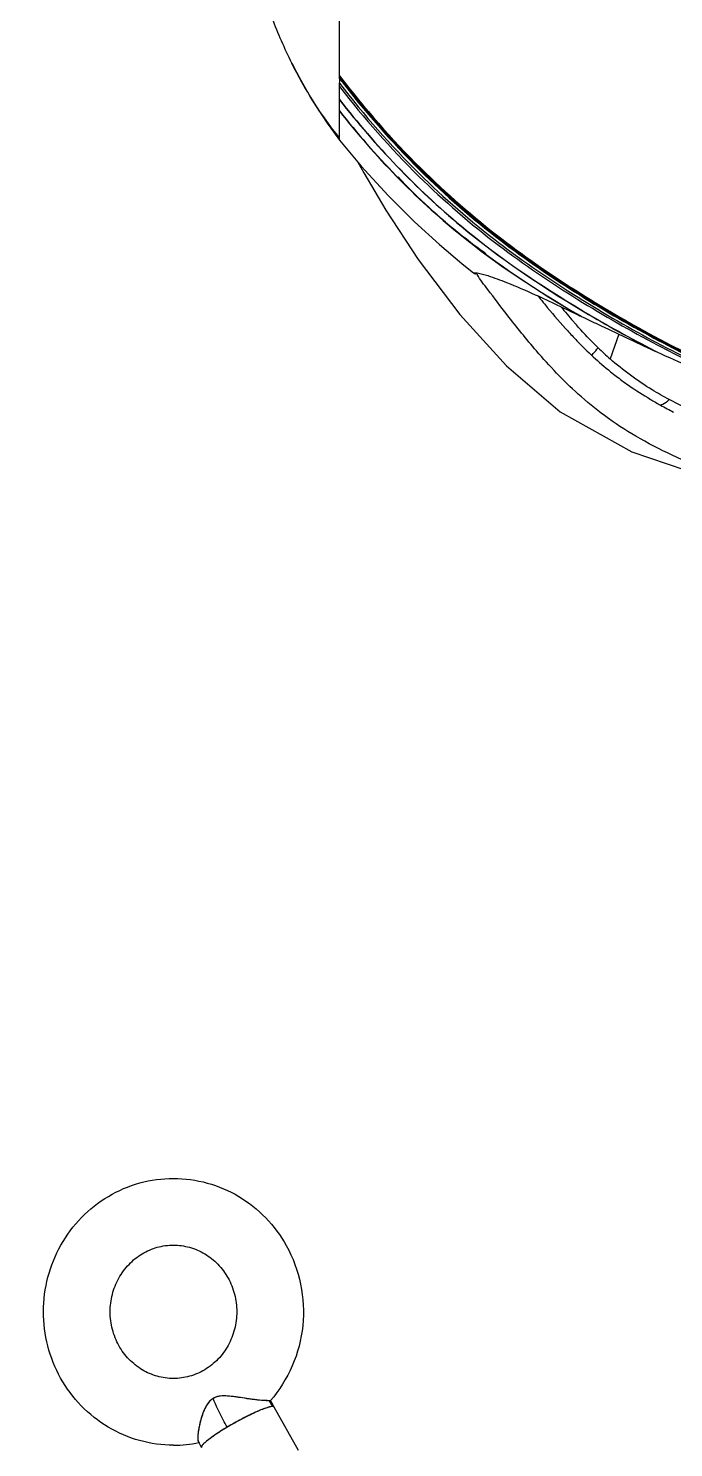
# Model space of a CAD drawing. Header units: millimetres. Extents: x 0 to 841, y 0 to 594.
# Drawn here: x 687.78 to 707.13, y 253.11 to 295.67 of the extents above; entities that cross this region are included whole.
import ezdxf

# ---------------------------------------------------------------- set-up
doc = ezdxf.new("R2010")
doc.units = ezdxf.units.MM
doc.header["$LTSCALE"] = 46.255
doc.layers.get('0').update_dxf_attribs({"linetype": 'CONTINUOUS'})
doc.layers.add('PRT_CURVE', color=7, linetype='CONTINUOUS')
doc.layers.add('PRT_SURFACE', color=7, linetype='CONTINUOUS')
doc.styles.get("Standard").update_dxf_attribs({"font": 'txt', "width": 0.85})
doc.dimstyles.get("Standard").update_dxf_attribs({"dimtxt": 3.5, "dimasz": 3.5, "dimexe": 1.5, "dimexo": 1, "dimtad": 1, "dimtxsty": 'STANDARD', "dimcen": 0.09, "dimadec": 0, "dimazin": 0, "dimtol": 1, "dimtp": 0.01, "dimtm": 0.01, "dimtfac": 1, "dimtofl": 0, "dimtmove": 0, "dimatfit": 3, "dimfxl": 1, "dimtolj": 1, "dimarcsym": 0})

msp = doc.modelspace()

# ---------------------------------------------------------------- linework, layer by layer
at = {"color": 7, "linetype": 'CONTINUOUS'}
for p, q in [((697.112, 294.249), (697.112, 353.918)), ((697.112, 294.162), (697.112, 294.25)), ((697.112, 293.925), (697.112, 294.024)), ((697.112, 293.534), (697.112, 293.925)), ((697.111, 293.199), (697.112, 293.525)), ((697.112, 293.526), (697.112, 293.535)), ((697.111, 292.32), (697.112, 293.189)), ((697.112, 293.189), (697.112, 293.198)), ((697.111, 292.318), (697.111, 292.32)), ((697.111, 292.318), (697.76, 291.541)), ((701.175, 288.301), (701.153, 288.335)), ((701.178, 288.299), (701.175, 288.301)), ((701.178, 288.299), (701.21, 288.338)), ((701.18, 288.297), (701.214, 288.338)), ((701.181, 288.296), (701.215, 288.338)), ((701.222, 288.325), (701.22, 288.329)), ((703.07, 287.643), (703.09, 287.619)), ((704.325, 287.053), (704.375, 287.029)), ((704.327, 287.057), (704.375, 287.029)), ((704.405, 287.199), (704.453, 287.17)), ((704.407, 287.203), (704.455, 287.175)), ((705.493, 286.497), (705.226, 285.76)), ((706.551, 286.005), (706.628, 285.97)), ((706.553, 286.008), (706.628, 285.97)), ((706.655, 286.232), (706.729, 286.193)), ((706.687, 286.305), (706.761, 286.266)), ((706.705, 286.318), (706.779, 286.279)), ((706.713, 286.351), (706.787, 286.311)), ((706.717, 286.342), (706.791, 286.303)), ((695.039, 254.519), (695.013, 254.518)), ((695.109, 254.345), (695.013, 254.518)), ((695.08, 254.455), (695.039, 254.519)), ((695.125, 254.382), (695.08, 254.455)), ((695.155, 254.328), (695.109, 254.345)), ((695.155, 254.328), (695.125, 254.382)), ((695.88, 253.029), (695.155, 254.328)), ((692.877, 253.299), (692.905, 253.24)), ((692.905, 253.24), (692.942, 253.166)), ((693.319, 253.449), (693.313, 253.445)), ((692.942, 253.166), (692.972, 253.111))]:
    msp.add_line(p, q, dxfattribs=at)
at = {"color": 40, "linetype": 'CONTINUOUS'}
for p, q in [((693.129, 254.383), (693.127, 254.38)), ((692.887, 253.656), (692.883, 253.636)), ((692.889, 253.67), (692.887, 253.656)), ((692.893, 253.693), (692.889, 253.67)), ((692.898, 253.717), (692.893, 253.693)), ((692.903, 253.742), (692.898, 253.717)), ((692.908, 253.767), (692.903, 253.742)), ((692.928, 253.857), (692.922, 253.832)), ((692.983, 254.053), (692.977, 254.034)), ((692.865, 253.485), (692.864, 253.474))]:
    msp.add_line(p, q, dxfattribs=at)
at = {"color": 7, "linetype": 'CONTINUOUS'}
for points in [[(695.682, 294.628), (695.821, 294.357), (695.948, 294.12), (696.089, 293.87), (696.242, 293.611), (696.405, 293.347), (696.575, 293.084), (696.745, 292.832), (696.929, 292.57), (697.111, 292.319)], [(697.662, 291.659), (697.844, 291.334), (698.504, 290.219), (699.473, 288.74), (700.722, 287.091), (702.123, 285.552), (703.727, 284.169), (705.881, 282.969), (708.532, 282.071), (711.468, 281.32), (714.612, 280.637)], [(697.76, 291.541), (698.572, 290.655), (699.362, 289.872), (700.109, 289.194), (700.783, 288.621), (701.145, 288.325)]]:
    msp.add_lwpolyline(points, dxfattribs=at)
at = {"color": 40, "linetype": 'CONTINUOUS'}
for points in [[(693.322, 254.586), (693.316, 254.582), (693.31, 254.578), (693.305, 254.575), (693.299, 254.571), (693.293, 254.567), (693.287, 254.563), (693.282, 254.559), (693.276, 254.554), (693.271, 254.55), (693.265, 254.545), (693.259, 254.541), (693.254, 254.536), (693.248, 254.531), (693.243, 254.526), (693.237, 254.521), (693.232, 254.515), (693.227, 254.51), (693.221, 254.504), (693.218, 254.501)], [(693.048, 254.227), (693.048, 254.226), (693.042, 254.214), (693.037, 254.201), (693.032, 254.188), (693.027, 254.175), (693.021, 254.162), (693.016, 254.149), (693.012, 254.135), (693.007, 254.122), (693.002, 254.109), (692.998, 254.096), (692.993, 254.083), (692.989, 254.07), (692.983, 254.053)], [(693.127, 254.38), (693.121, 254.37), (693.115, 254.36), (693.109, 254.35), (693.103, 254.339), (693.097, 254.328), (693.091, 254.318), (693.085, 254.306), (693.08, 254.295), (693.074, 254.284), (693.068, 254.272), (693.063, 254.26), (693.059, 254.251), (693.054, 254.239), (693.048, 254.227)], [(693.218, 254.501), (693.212, 254.495), (693.207, 254.489), (693.201, 254.482), (693.195, 254.476), (693.19, 254.469), (693.184, 254.462), (693.178, 254.455), (693.173, 254.448), (693.167, 254.44), (693.161, 254.432), (693.156, 254.425), (693.15, 254.416), (693.145, 254.408), (693.139, 254.4), (693.134, 254.391), (693.129, 254.383)], [(692.922, 253.832), (692.919, 253.819), (692.916, 253.806), (692.913, 253.793), (692.908, 253.767)], [(692.977, 254.034), (692.973, 254.02), (692.969, 254.006), (692.965, 253.993), (692.961, 253.979), (692.957, 253.965), (692.953, 253.952), (692.949, 253.938), (692.945, 253.925), (692.942, 253.912), (692.939, 253.899), (692.935, 253.886), (692.932, 253.873), (692.928, 253.857)], [(692.864, 253.474), (692.863, 253.466), (692.863, 253.458), (692.862, 253.45), (692.862, 253.442), (692.862, 253.434), (692.862, 253.427), (692.861, 253.419), (692.861, 253.412), (692.861, 253.405), (692.861, 253.398), (692.862, 253.392), (692.862, 253.385), (692.862, 253.379), (692.862, 253.373), (692.863, 253.367), (692.863, 253.361)], [(692.863, 253.361), (692.864, 253.358), (692.864, 253.355), (692.864, 253.352), (692.865, 253.349), (692.865, 253.346), (692.865, 253.344), (692.866, 253.341), (692.866, 253.338), (692.867, 253.336), (692.867, 253.333)], [(692.883, 253.636), (692.882, 253.625), (692.88, 253.614), (692.878, 253.603), (692.877, 253.592), (692.875, 253.582), (692.874, 253.571), (692.873, 253.561), (692.871, 253.551), (692.87, 253.541), (692.869, 253.532), (692.868, 253.522), (692.867, 253.513), (692.866, 253.503), (692.865, 253.494), (692.865, 253.485)], [(692.867, 253.333), (692.867, 253.332), (692.868, 253.329), (692.869, 253.326), (692.869, 253.323), (692.87, 253.32), (692.871, 253.317), (692.872, 253.314), (692.873, 253.311), (692.873, 253.309), (692.874, 253.306), (692.875, 253.304), (692.876, 253.302), (692.877, 253.299)]]:
    msp.add_lwpolyline(points, dxfattribs=at)
at = {"color": 7, "linetype": 'CONTINUOUS'}
for centre, radius, start, end in [((702.232, 288.882), 1.154, 208.9144, 210.8406), ((716.382, 297.606), 16.286, 219.1622, 221.1556), ((715.76, 297.067), 15.463, 221.1662, 221.3579), ((725.334, 322.294), 40.862, 239.2678, 242.6343), ((725.292, 322.194), 40.75, 239.2469, 242.6229), ((718.685, 300.007), 19.917, 222.018, 222.2718), ((711.853, 293.269), 10.014, 225.7741, 228.5652), ((711.336, 292.964), 9.735, 231.2481, 233.7574), ((712.948, 295.514), 12.754, 239.3129, 240.8828), ((713.797, 297.04), 14.5, 240.8884, 242.6397), ((694.998, 256.944), 2.426, 268.0173, 268.6019), ((697.734, 247.287), 7.566, 115.6234, 116.5279), ((697.29, 248.217), 6.535, 114.6594, 115.6379), ((696.773, 249.35), 5.29, 113.3161, 114.6925), ((696.259, 250.55), 3.985, 111.7792, 113.3591), ((695.85, 251.582), 2.874, 110.0245, 111.8319), ((698.628, 245.535), 9.533, 117.5064, 120.8464), ((698.151, 246.45), 8.501, 116.5192, 117.4998), ((692.131, 256.996), 3.812, 270.0184, 281.5678), ((692.966, 253.34), 0.0973, 202.706, 204.9741)]:
    msp.add_arc(centre, radius, start, end, dxfattribs=at)
for points in [[(695.682, 294.628), (695.465, 295.065), (695.271, 295.514), (695.097, 295.97)], [(697.112, 292.391), (696.551, 293.076), (696.076, 293.836), (695.682, 294.628)], [(697.117, 294.155), (697.114, 294.114), (697.109, 294.073), (697.105, 294.032)], [(693.967, 254.635), (693.899, 254.644), (693.831, 254.651), (693.763, 254.656)], [(694.205, 254.6), (694.126, 254.612), (694.046, 254.624), (693.967, 254.635)]]:
    msp.add_open_spline(points, degree=3, dxfattribs=at)
for points, knots in [([(697.112, 294.25), (697.862, 293.275), (699.382, 291.529), (701.127, 290.01), (701.982, 289.355)], [0, 0, 0, 0, 0.5332, 1, 1, 1, 1]), ([(697.112, 294.241), (697.861, 293.267), (699.38, 291.523), (701.123, 290.005), (701.977, 289.351)], [0, 0, 0, 0, 0.533186, 1, 1, 1, 1]), ([(697.112, 294.197), (697.858, 293.227), (699.371, 291.491), (701.108, 289.98), (701.958, 289.329)], [0, 0, 0, 0, 0.533135, 1, 1, 1, 1]), ([(697.117, 294.155), (697.861, 293.19), (699.369, 291.462), (701.099, 289.958), (701.946, 289.31)], [0, 0, 0, 0, 0.533066, 1, 1, 1, 1]), ([(697.112, 294.024), (697.847, 293.072), (699.337, 291.369), (701.777, 289.252), (704.211, 287.603), (705.843, 286.66), (706.655, 286.232)], [0, 0, 0, 0, 0.290475, 0.545028, 0.778213, 1, 1, 1, 1]), ([(697.112, 293.925), (697.846, 292.977), (699.334, 291.281), (701.771, 289.178), (704.202, 287.541), (705.83, 286.604), (706.641, 286.178)], [0, 0, 0, 0, 0.290465, 0.544919, 0.778083, 1, 1, 1, 1]), ([(697.112, 293.535), (698.191, 292.153), (700.44, 289.782), (703.134, 287.962), (704.407, 287.203)], [0, 0, 0, 0, 0.541935, 1, 1, 1, 1]), ([(697.112, 293.525), (698.191, 292.144), (700.44, 289.775), (703.133, 287.957), (704.405, 287.199)], [0, 0, 0, 0, 0.54194, 1, 1, 1, 1]), ([(697.112, 293.198), (698.174, 291.844), (700.4, 289.531), (703.072, 287.789), (704.327, 287.057)], [0, 0, 0, 0, 0.542256, 1, 1, 1, 1]), ([(697.112, 293.189), (698.173, 291.835), (700.399, 289.524), (703.071, 287.785), (704.325, 287.053)], [0, 0, 0, 0, 0.542261, 1, 1, 1, 1]), ([(701.5, 288.911), (701.26, 289.082), (700.329, 289.786), (699.465, 290.578), (698.87, 291.216)], [0, 0, 0, 0, 0.252788, 1, 1, 1, 1]), ([(701.946, 289.31), (702.708, 288.726), (704.259, 287.672), (705.88, 286.731), (706.687, 286.305)], [0, 0, 0, 0, 0.512556, 1, 1, 1, 1]), ([(701.958, 289.329), (702.721, 288.744), (704.274, 287.688), (705.897, 286.746), (706.705, 286.318)], [0, 0, 0, 0, 0.512598, 1, 1, 1, 1]), ([(701.977, 289.351), (702.739, 288.767), (704.289, 287.711), (705.91, 286.769), (706.717, 286.342)], [0, 0, 0, 0, 0.512618, 1, 1, 1, 1]), ([(701.982, 289.355), (702.742, 288.772), (704.29, 287.717), (705.908, 286.777), (706.713, 286.351)], [0, 0, 0, 0, 0.512606, 1, 1, 1, 1]), ([(701.153, 288.335), (701.159, 288.342), (701.192, 288.344), (701.218, 288.342), (701.238, 288.339)], [0, 0, 0, 0, 0.317915, 1, 1, 1, 1]), ([(701.238, 288.339), (701.349, 288.323), (701.648, 288.234), (702.23, 288.016), (703.151, 287.614), (703.879, 287.267), (704.325, 287.053)], [0, 0, 0, 0, 0.100287, 0.278035, 0.556881, 1, 1, 1, 1]), ([(714.584, 280.65), (713.425, 280.888), (711.301, 281.365), (708.796, 282.123), (707.106, 282.847), (706.022, 283.406), (705.078, 284.021), (704.06, 284.859), (703.091, 285.883), (702.226, 286.961), (701.643, 287.731), (701.336, 288.132), (701.242, 288.291)], [0, 0, 0, 0, 0.223092, 0.410322, 0.49249, 0.569489, 0.640128, 0.704497, 0.817636, 0.905158, 0.965086, 1, 1, 1, 1]), ([(703.09, 287.619), (703.149, 287.544), (703.407, 287.224), (703.676, 286.911), (703.888, 286.675)], [0, 0, 0, 0, 0.231141, 1, 1, 1, 1]), ([(704.375, 287.029), (704.536, 286.951), (705.259, 286.604), (705.985, 286.263), (706.551, 286.005)], [0, 0, 0, 0, 0.223274, 1, 1, 1, 1]), ([(703.947, 286.61), (704.041, 286.507), (704.447, 286.069), (704.885, 285.659), (705.242, 285.372)], [0, 0, 0, 0, 0.233203, 1, 1, 1, 1]), ([(704.869, 286.093), (704.805, 286.156), (704.559, 286.401), (704.324, 286.656), (704.153, 286.849)], [0, 0, 0, 0, 0.257113, 1, 1, 1, 1]), ([(704.672, 285.872), (704.69, 285.887), (704.762, 285.956), (704.824, 286.033), (704.868, 286.093)], [0, 0, 0, 0, 0.237163, 1, 1, 1, 1]), ([(706.641, 286.178), (707.05, 285.963), (708.66, 285.159), (710.336, 284.489), (711.609, 284.081)], [0, 0, 0, 0, 0.257224, 1, 1, 1, 1]), ([(706.729, 286.193), (707.132, 285.982), (708.716, 285.191), (710.366, 284.53), (711.617, 284.126)], [0, 0, 0, 0, 0.25712, 1, 1, 1, 1]), ([(706.761, 286.266), (707.163, 286.054), (708.743, 285.263), (710.388, 284.6), (711.636, 284.193)], [0, 0, 0, 0, 0.257108, 1, 1, 1, 1]), ([(706.779, 286.279), (707.181, 286.068), (708.76, 285.277), (710.404, 284.615), (711.652, 284.208)], [0, 0, 0, 0, 0.257098, 1, 1, 1, 1]), ([(706.787, 286.311), (707.188, 286.1), (708.766, 285.309), (710.409, 284.646), (711.655, 284.238)], [0, 0, 0, 0, 0.257091, 1, 1, 1, 1]), ([(706.791, 286.303), (707.193, 286.092), (708.771, 285.301), (710.413, 284.638), (711.66, 284.231)], [0, 0, 0, 0, 0.257089, 1, 1, 1, 1]), ([(707.002, 284.54), (706.828, 284.632), (706.202, 284.987), (705.617, 285.414), (705.226, 285.76)], [0, 0, 0, 0, 0.273455, 1, 1, 1, 1]), ([(706.628, 285.97), (706.967, 285.816), (708.591, 285.097), (710.263, 284.481), (711.609, 284.081)], [0, 0, 0, 0, 0.209859, 1, 1, 1, 1]), ([(705.58, 285.113), (705.647, 285.063), (705.927, 284.864), (706.216, 284.679), (706.44, 284.546)], [0, 0, 0, 0, 0.241809, 1, 1, 1, 1]), ([(706.74, 284.374), (706.763, 284.382), (706.859, 284.423), (706.943, 284.487), (707.002, 284.54)], [0, 0, 0, 0, 0.235598, 1, 1, 1, 1]), ([(715.631, 281.969), (714.763, 282.139), (713.111, 282.488), (710.785, 283.074), (708.758, 283.721), (707.542, 284.252), (707.002, 284.54)], [0, 0, 0, 0, 0.293738, 0.560657, 0.796694, 1, 1, 1, 1]), ([(688.749, 255.197), (688.581, 255.498), (688.321, 256.149), (688.19, 257.191), (688.324, 258.232), (688.716, 259.203), (689.34, 260.04), (690.155, 260.684), (691.107, 261.091), (691.792, 261.184), (692.132, 261.184)], [0, 0, 0, 0, 0.125602, 0.251515, 0.377427, 0.503021, 0.628073, 0.752504, 0.876404, 1, 1, 1, 1]), ([(692.132, 261.184), (692.473, 261.184), (693.16, 261.09), (694.115, 260.681), (694.931, 260.033), (695.347, 259.472), (695.515, 259.171)], [0, 0, 0, 0, 0.248688, 0.497991, 0.748367, 1, 1, 1, 1]), ([(690.496, 256.171), (690.411, 256.323), (690.279, 256.653), (690.212, 257.181), (690.278, 257.709), (690.472, 258.2), (690.78, 258.62), (691.178, 258.939), (691.639, 259.138), (691.969, 259.184), (692.132, 259.184)], [0, 0, 0, 0, 0.127457, 0.256125, 0.384803, 0.512273, 0.637597, 0.760367, 0.880856, 1, 1, 1, 1]), ([(692.132, 259.184), (692.295, 259.184), (692.624, 259.139), (693.083, 258.94), (693.481, 258.622), (693.685, 258.346), (693.768, 258.197)], [0, 0, 0, 0, 0.244304, 0.491355, 0.743057, 1, 1, 1, 1]), ([(695.515, 259.171), (695.716, 258.81), (696.009, 258.019), (696.071, 256.761), (695.756, 255.542), (695.309, 254.83), (695.039, 254.519)], [0, 0, 0, 0, 0.249978, 0.500563, 0.750835, 1, 1, 1, 1]), ([(693.768, 258.197), (693.853, 258.044), (693.985, 257.714), (694.052, 257.186), (693.986, 256.658), (693.791, 256.167), (693.484, 255.748), (693.085, 255.428), (692.625, 255.229), (692.295, 255.184), (692.132, 255.184)], [0, 0, 0, 0, 0.127457, 0.256125, 0.384803, 0.512273, 0.637597, 0.760367, 0.880856, 1, 1, 1, 1]), ([(692.132, 255.184), (691.969, 255.184), (691.64, 255.229), (691.18, 255.427), (690.783, 255.745), (690.579, 256.021), (690.496, 256.171)], [0, 0, 0, 0, 0.244304, 0.491355, 0.743057, 1, 1, 1, 1]), ([(692.132, 253.184), (691.791, 253.184), (691.104, 253.277), (690.149, 253.686), (689.332, 254.334), (688.917, 254.895), (688.749, 255.197)], [0, 0, 0, 0, 0.248688, 0.497991, 0.748367, 1, 1, 1, 1]), ([(693.322, 254.586), (693.283, 254.562), (693.212, 254.504), (693.158, 254.431), (693.134, 254.392)], [0, 0, 0, 0, 0.498771, 1, 1, 1, 1]), ([(693.763, 254.656), (693.688, 254.662), (693.573, 254.665), (693.424, 254.636), (693.354, 254.605), (693.322, 254.586)], [0, 0, 0, 0, 0.502544, 0.751144, 1, 1, 1, 1]), ([(693.74, 253.72), (693.699, 253.793), (693.547, 254.075), (693.41, 254.366), (693.322, 254.586)], [0, 0, 0, 0, 0.261595, 1, 1, 1, 1]), ([(694.914, 254.519), (694.868, 254.521), (694.631, 254.535), (694.395, 254.571), (694.205, 254.6)], [0, 0, 0, 0, 0.192946, 1, 1, 1, 1]), ([(695.013, 254.518), (695.008, 254.518), (694.983, 254.518), (694.959, 254.518), (694.939, 254.519)], [0, 0, 0, 0, 0.191825, 1, 1, 1, 1]), ([(693.134, 254.392), (693.101, 254.341), (693.047, 254.232), (692.966, 254.014), (692.912, 253.801), (692.877, 253.602), (692.863, 253.479), (692.86, 253.382), (692.867, 253.324), (692.876, 253.303)], [0, 0, 0, 0, 0.161094, 0.319046, 0.612873, 0.741145, 0.851152, 0.938504, 1, 1, 1, 1]), ([(694.961, 254.315), (694.954, 254.313), (694.922, 254.303), (694.89, 254.292), (694.865, 254.283)], [0, 0, 0, 0, 0.231938, 1, 1, 1, 1]), ([(695.011, 254.329), (695.007, 254.328), (694.991, 254.324), (694.974, 254.319), (694.961, 254.315)], [0, 0, 0, 0, 0.23628, 1, 1, 1, 1]), ([(695.109, 254.345), (695.103, 254.345), (695.07, 254.343), (695.037, 254.335), (695.011, 254.329)], [0, 0, 0, 0, 0.198957, 1, 1, 1, 1]), ([(693.74, 253.72), (693.702, 253.697), (693.559, 253.61), (693.419, 253.519), (693.319, 253.449)], [0, 0, 0, 0, 0.268525, 1, 1, 1, 1]), ([(693.313, 253.445), (693.26, 253.407), (693.167, 253.339), (693.066, 253.254), (693.008, 253.194), (692.98, 253.158), (692.964, 253.124), (692.972, 253.111)], [0, 0, 0, 0, 0.400607, 0.705562, 0.818272, 0.90379, 1, 1, 1, 1])]:
    msp.add_open_spline(points, degree=3, knots=knots, dxfattribs=at)
at = {"layer": 'PRT_CURVE', "color": 4, "linetype": 'CONTINUOUS'}
for p, q in [((695.109, 254.345), (695.013, 254.518)), ((692.924, 253.263), (692.921, 253.268))]:
    msp.add_line(p, q, dxfattribs=at)
at = {"layer": 'PRT_CURVE', "color": 40, "linetype": 'CONTINUOUS'}
for p, q in [((695.027, 254.518), (695.013, 254.518)), ((695.03, 254.518), (695.027, 254.518))]:
    msp.add_line(p, q, dxfattribs=at)
msp.add_lwpolyline([(695.039, 254.519), (695.039, 254.519), (695.038, 254.519), (695.038, 254.518), (695.037, 254.518), (695.036, 254.518), (695.035, 254.518), (695.034, 254.518), (695.033, 254.518), (695.032, 254.518), (695.03, 254.518)], dxfattribs=at)
at = {"layer": 'PRT_SURFACE', "color": 7, "linetype": 'CONTINUOUS'}
for p, q in [((695.039, 254.519), (695.013, 254.518)), ((695.155, 254.328), (695.109, 254.345))]:
    msp.add_line(p, q, dxfattribs=at)
at = {"layer": 'PRT_SURFACE', "color": 6, "linetype": 'CONTINUOUS'}
for p, q in [((695.109, 254.345), (695.013, 254.518)), ((695.08, 254.455), (695.039, 254.519)), ((695.125, 254.382), (695.08, 254.455)), ((695.155, 254.328), (695.125, 254.382)), ((692.877, 253.299), (692.905, 253.24)), ((692.905, 253.24), (692.942, 253.166)), ((692.924, 253.263), (692.921, 253.268)), ((692.942, 253.166), (692.972, 253.111))]:
    msp.add_line(p, q, dxfattribs=at)
at = {"layer": 'PRT_SURFACE', "color": 7, "linetype": 'CONTINUOUS'}
for points, knots in [([(693.322, 254.586), (693.225, 254.528), (693.111, 254.376), (693.012, 254.146), (692.948, 253.944), (692.9, 253.742), (692.87, 253.558), (692.859, 253.425), (692.864, 253.343), (692.872, 253.312), (692.877, 253.299)], [0, 0, 0, 0, 0.239213, 0.38208, 0.535588, 0.688255, 0.8253, 0.932121, 0.971016, 1, 1, 1, 1]), ([(695.013, 254.518), (694.913, 254.518), (694.732, 254.528), (694.462, 254.561), (694.203, 254.6), (693.946, 254.64), (693.709, 254.664), (693.499, 254.658), (693.374, 254.616), (693.322, 254.586)], [0, 0, 0, 0, 0.174062, 0.317854, 0.477035, 0.633543, 0.774318, 0.894497, 1, 1, 1, 1]), ([(695.109, 254.345), (695.081, 254.345), (695.012, 254.331), (694.894, 254.294), (694.743, 254.236), (694.494, 254.127), (694.154, 253.957), (693.88, 253.803), (693.74, 253.72)], [0, 0, 0, 0, 0.0556, 0.138497, 0.246381, 0.375481, 0.677603, 1, 1, 1, 1]), ([(693.74, 253.72), (693.63, 253.654), (693.432, 253.53), (693.209, 253.373), (693.076, 253.262), (693.018, 253.206), (692.988, 253.167), (692.972, 253.142), (692.967, 253.12), (692.972, 253.111)], [0, 0, 0, 0, 0.387083, 0.700903, 0.819637, 0.908798, 0.941983, 0.967675, 1, 1, 1, 1])]:
    msp.add_open_spline(points, degree=3, knots=knots, dxfattribs=at)
at = {"layer": 'PRT_SURFACE', "color": 6, "linetype": 'CONTINUOUS'}
msp.add_open_spline([(693.74, 253.72), (693.699, 253.793), (693.547, 254.075), (693.41, 254.366), (693.322, 254.586)], degree=3, knots=[0, 0, 0, 0, 0.261595, 1, 1, 1, 1], dxfattribs=at)

# ---------------------------------------------------------------- leaders
at = {"color": 2, "linetype": 'CONTINUOUS'}
msp.add_leader([(694.399, 242.739), (659.648, 278.951), (653.648, 278.951)], dimstyle='STANDARD', override={"dimtad": 0, "dimldrblk": 'DOT'}, dxfattribs=at)

doc.saveas('drawing.dxf')
